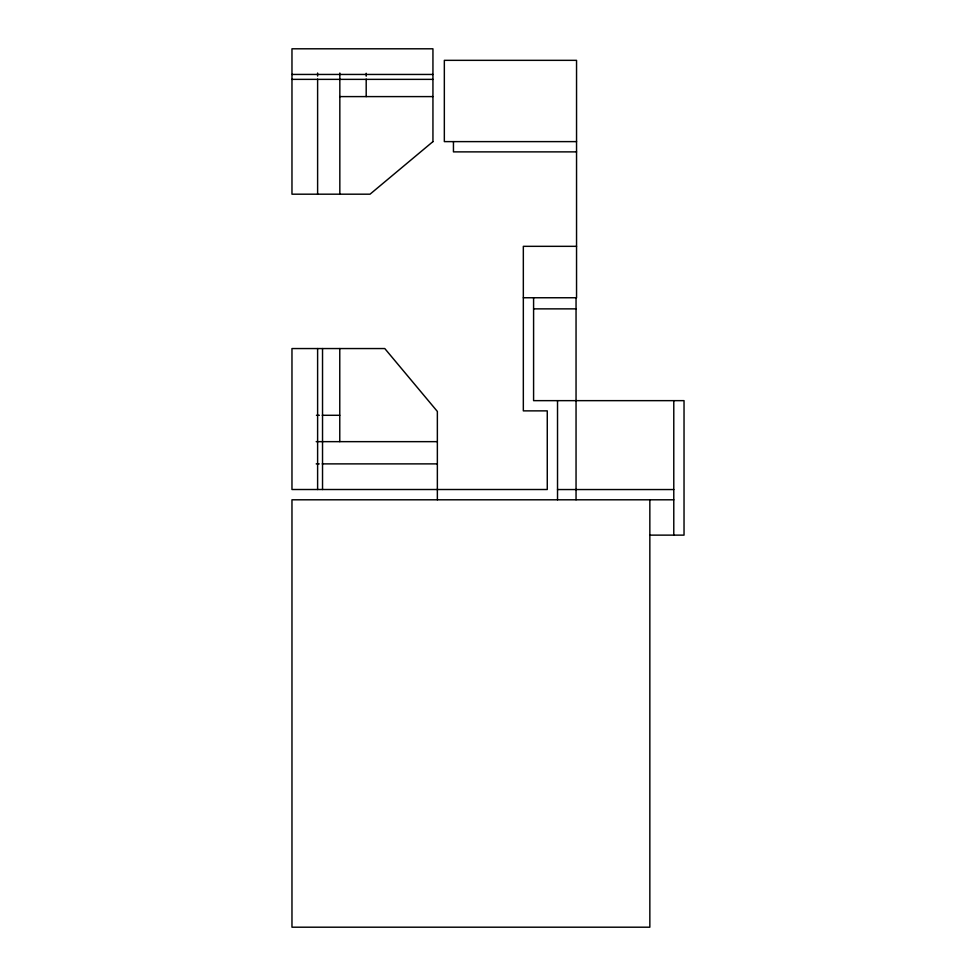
<?xml version="1.0" encoding="UTF-8"?>
<svg xmlns="http://www.w3.org/2000/svg" width="976" height="976" viewBox="0 0 976 976"><rect width="100%" height="100%" fill="white"/><g stroke="black" fill="none" stroke-linecap="round" stroke-linejoin="round"><path stroke-width="1.46" d="M291.97 74.444L432.941 74.444M291.97 79.361L432.941 79.361M339.831 96.6L432.941 96.6M576.548 141.618L444.336 141.618L444.336 60.341L576.548 60.341L576.548 297.753L523.331 297.753M576.548 151.878L453.45 151.878L453.45 141.618M576.548 246.33L523.331 246.33L523.331 410.872L547.268 410.872L547.268 489.513L291.97 489.513L291.97 348.554L384.788 348.554L437.358 411.445L437.358 499.797M533.591 308.867L576.047 308.867M316.444 415.288L319.359 415.288M322.275 415.288L339.77 415.288M316.2 441.652L437.358 441.652M316.2 463.881L319.225 463.881M322.251 463.881L437.358 463.881M557.528 489.549L673.782 489.549M673.782 499.797L291.97 499.797L291.97 927.2L649.845 927.2L649.845 499.797M649.845 535.129L684.03 535.129L684.03 400.648L533.591 400.648L533.591 297.753M673.782 400.648L673.782 535.129M576.047 297.753L576.047 499.797M557.528 400.648L557.528 499.797M366.195 73.273L366.195 76.189M366.195 79.105L366.195 96.6M339.831 73.029L339.831 194.187M339.77 348.554L339.77 441.652M322.531 348.554L322.531 489.513M317.615 73.029L317.615 76.055M317.615 79.093L317.615 194.187M317.615 348.554L317.615 489.513M432.941 141.618L370.038 194.187L291.97 194.187L291.97 48.8L432.941 48.8L432.941 141.618"/></g></svg>
